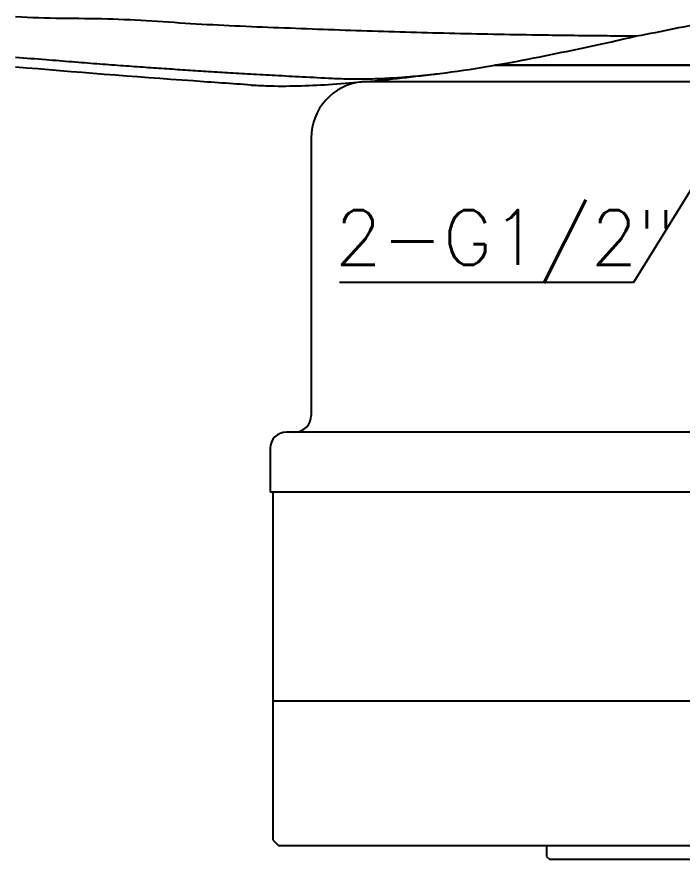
# Model space of a CAD drawing. Header units: millimetres. Extents: x 1758 to 4202, y 581 to 2263.
# Drawn here: x 2433.2 to 2554.8, y 1517.9 to 1671.7 of the extents above; entities that cross this region are included whole.
import ezdxf

# ---------------------------------------------------------------- set-up
doc = ezdxf.new("R2010")
doc.units = ezdxf.units.MM
doc.layers.add('标注', color=3, linetype='Continuous', lineweight=13)
doc.styles.add('01', font='txt.shx')
doc.styles.add('标注', font='txt.shx', dxfattribs={"height": 2.65})
doc.dimstyles.new('3.5', dxfattribs={"dimtxt": 2.65, "dimasz": 3.5, "dimexe": 1.25, "dimexo": 0.625, "dimtad": 1, "dimlfac": -1, "dimdsep": 46, "dimtxsty": '标注', "dimcen": 3.5, "dimaunit": 1, "dimadec": 3, "dimazin": 2, "dimtfac": 1, "dimtmove": 0, "dimatfit": 3, "dimfxl": 0, "dimarcsym": 0})

msp = doc.modelspace()

# ---------------------------------------------------------------- linework, layer by layer
at = {"color": 7, "linetype": 'Continuous'}
for p, q in [((2510.463, 1661.383), (2510.479, 1661.385)), ((2520.533, 1662.893), (2564.309, 1662.893))]:
    msp.add_line(p, q, dxfattribs=at)
for p, q in [((2564.309, 1662.893), (2520.533, 1662.893)), ((2565.997, 1659.85), (2496.282, 1659.85)), ((2486.997, 1649.593), (2486.997, 1598.893)), ((2483.997, 1595.893), (2482.497, 1595.893)), ((2629.997, 1595.893), (2483.997, 1595.893)), ((2479.497, 1592.893), (2479.497, 1584.893)), ((2629.997, 1584.893), (2479.497, 1584.893))]:
    msp.add_line(p, q)
at = {"ltscale": 10}
for p, q in [((2479.997, 1584.893), (2479.997, 1521.393)), ((2479.997, 1546.794), (2779.997, 1546.794)), ((2479.997, 1521.393), (2480.997, 1520.393)), ((2480.997, 1520.393), (2729.997, 1520.393)), ((2529.997, 1520.393), (2529.997, 1518.393)), ((2529.997, 1518.393), (2530.497, 1517.893)), ((2530.497, 1517.893), (2729.497, 1517.893))]:
    msp.add_line(p, q, dxfattribs=at)
for centre, radius, start, end in [((2497.257, 1649.636), 10.26, 95.45186, 180.24227), ((2483.997, 1598.893), 3, 270, 0), ((2482.497, 1592.893), 3, 90, 180)]:
    msp.add_arc(centre, radius, start, end)
at = {"color": 7, "linetype": 'Continuous'}
for points, start_tangent, end_tangent in [([(2541.086, 1668.229), (2530.339, 1668.351), (2514.241, 1668.651), (2498.191, 1669.085), (2482.114, 1669.668), (2465.977, 1670.408), (2449.776, 1671.309), (2432.997, 1671.725)], (-0.9999652, 0.0083398), (-0.9975005, 0.0706589)), ([(2545.173, 1668.199), (2541.086, 1668.229)], (-0.999982, 0.0060019), (-0.9999652, 0.0083398)), ([(2541.26, 1667.048), (2546.289, 1668.193)], (0.977542, 0.2107406), (0.9773953, 0.21142)), ([(2546.289, 1668.193), (2545.173, 1668.199)], (-0.9999856, 0.0053585), (-0.999982, 0.0060019)), ([(2546.441, 1668.192), (2546.289, 1668.193)], (-0.9999861, 0.0052708), (-0.9999856, 0.0053585)), ([(2510.479, 1661.385), (2527.647, 1664.215), (2541.26, 1667.048)], (0.9925579, 0.1217737), (0.977542, 0.2107406)), ([(2432.997, 1664.36), (2438.55, 1663.931), (2443.324, 1663.542), (2447.846, 1663.189), (2452.144, 1662.866), (2456.24, 1662.57), (2460.161, 1662.298), (2463.964, 1662.043), (2467.762, 1661.799), (2471.688, 1661.556), (2475.872, 1661.307), (2480.419, 1661.05), (2485.39, 1660.784), (2490.827, 1660.51)], (0.9962495, -0.0865275), (0.9988118, -0.0487329)), ([(2476.026, 1659.273), (2465.4, 1660.01), (2432.997, 1662.549)], (-0.9977739, 0.066687), (-0.9962154, 0.0869188)), ([(2476.025, 1659.273), (2479.596, 1659.115), (2485.152, 1659.141), (2490.898, 1659.422), (2497.004, 1659.91), (2503.532, 1660.574), (2510.463, 1661.383)], (0.9977843, -0.0665325), (0.9925416, 0.1219063)), ([(2490.827, 1660.509), (2494.218, 1660.401), (2497.711, 1660.417), (2501.327, 1660.556), (2505.073, 1660.819), (2508.968, 1661.207), (2510.463, 1661.383)], (0.9987017, -0.0509399), (0.9925431, 0.1218938))]:
    msp.add_spline(points, degree=3, dxfattribs=dict(at, start_tangent=start_tangent, end_tangent=end_tangent))
msp.add_open_spline([(2559.997, 1670.988), (2555.498, 1669.962), (2550.981, 1669.014), (2546.441, 1668.192)], degree=3, dxfattribs=at)

# ---------------------------------------------------------------- texts
at = {"layer": '标注', "insert": (2491.326, 1636.426), "char_height": 10, "width": 307.70089, "attachment_point": 1, "style": '01'}
msp.add_mtext('2-G1/2"', dxfattribs=at)

# ---------------------------------------------------------------- leaders
at = {"layer": '标注'}
msp.add_leader([(2568.947, 1660.591), (2545.84, 1623.235), (2492.147, 1623.235)], dimstyle='3.5', override={"dimgap": 1, "dimtad": 0}, dxfattribs=at)

doc.saveas('drawing.dxf')
